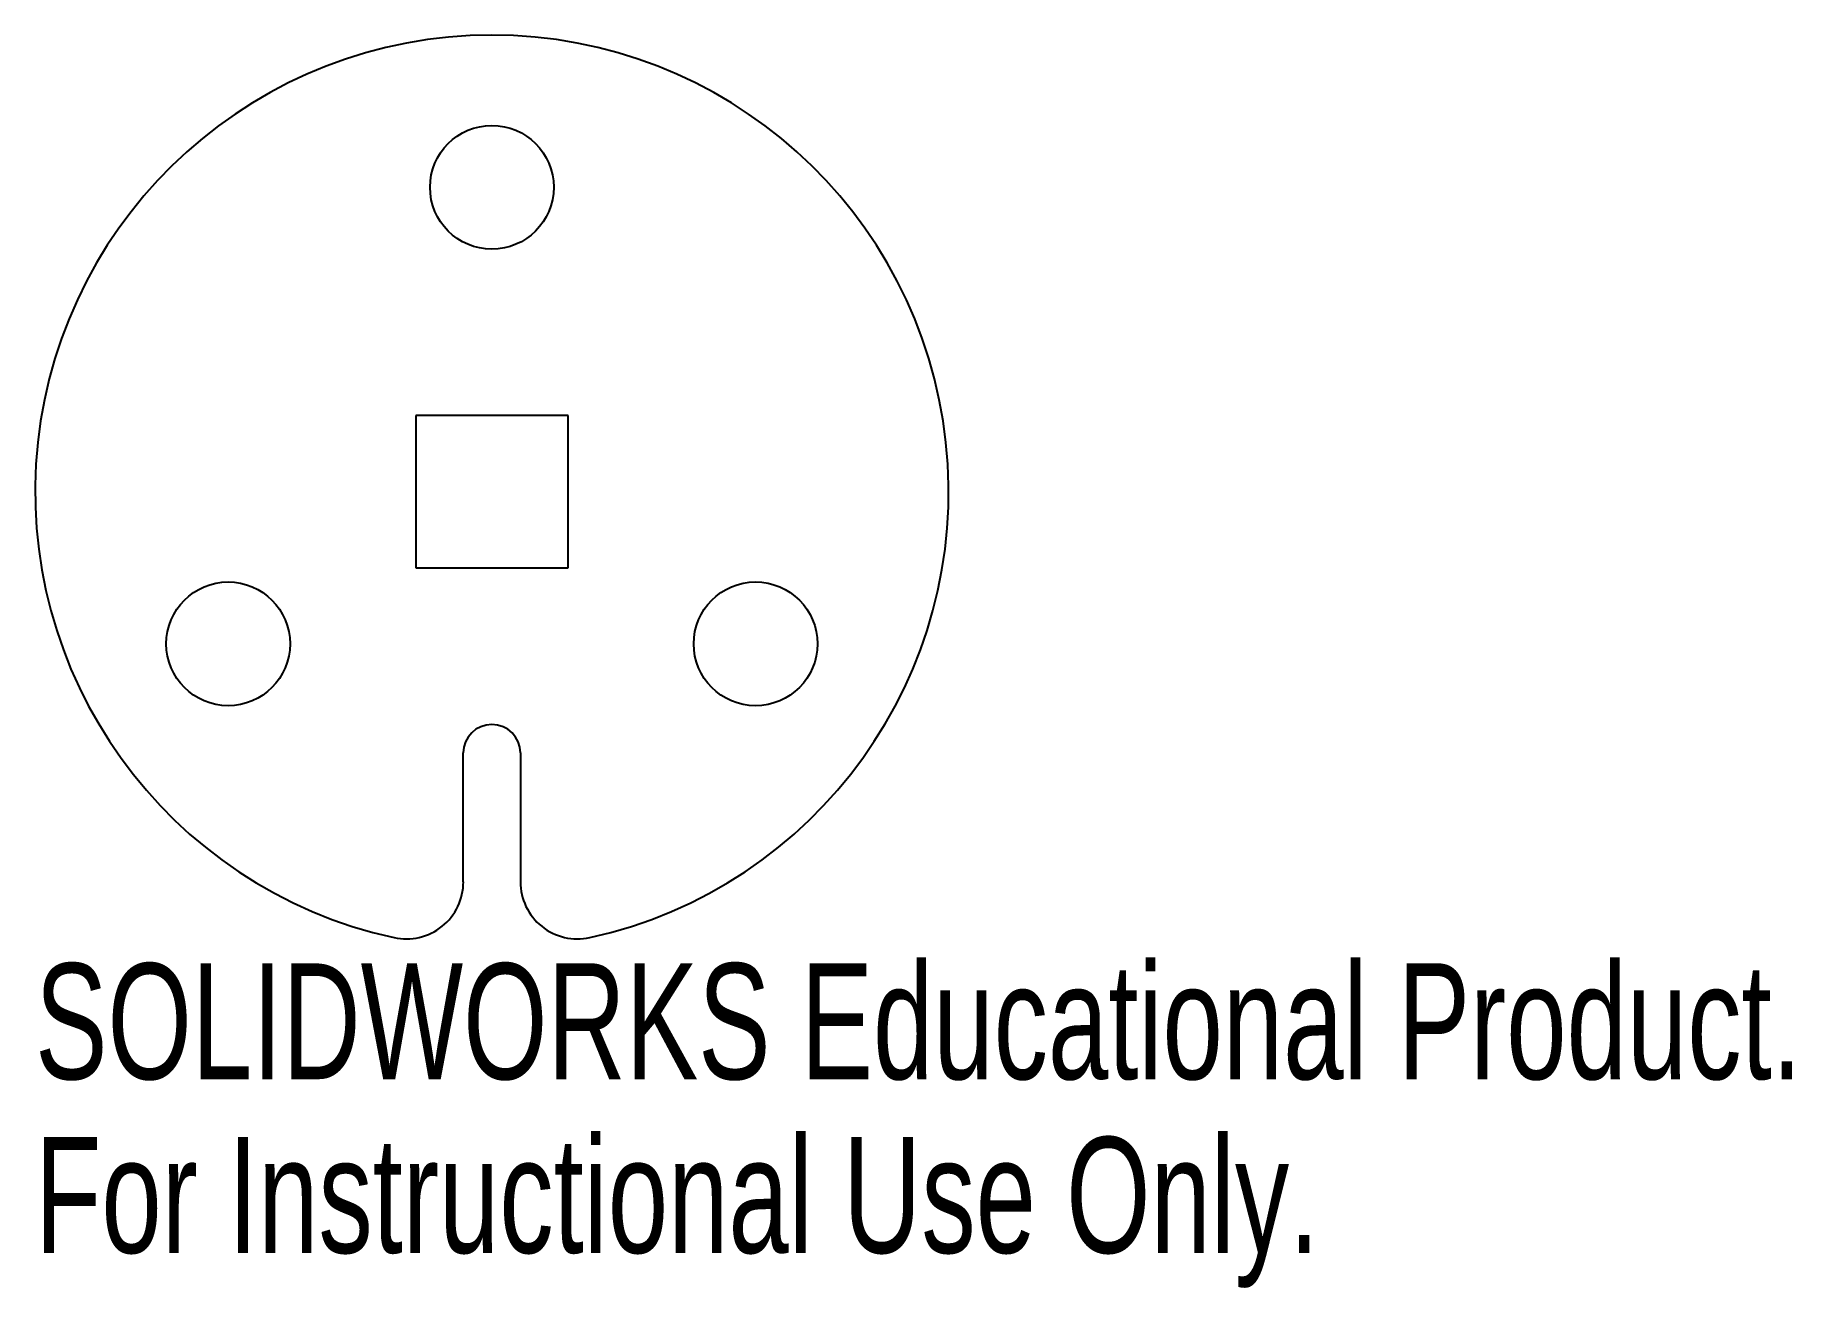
# Model space of a CAD drawing. Header units: inches. Extents: x -0.75 to 2.13, y -1.31 to 0.75.
import ezdxf

# ---------------------------------------------------------------- set-up
doc = ezdxf.new("R2010")
doc.units = ezdxf.units.IN
doc.header["$MEASUREMENT"] = 0
doc.styles.add('SLDTEXTSTYLE0', font='TXT', dxfattribs={"width": 0.7})

msp = doc.modelspace()

# ---------------------------------------------------------------- linework, layer by layer
at = {"color": 7, "linetype": 'Continuous', "lineweight": 25}
for p, q in [((-0.125, 0.125), (-0.125, -0.125)), ((0.125, 0.125), (-0.125, 0.125)), ((0.125, -0.125), (0.125, 0.125)), ((-0.125, -0.125), (0.125, -0.125)), ((-0.0469, -0.641), (-0.0469, -0.4293)), ((0.0469, -0.4293), (0.0469, -0.641))]:
    msp.add_line(p, q, dxfattribs=at)
for centre in [(0, 0.5), (-0.433, -0.25), (0.433, -0.25)]:
    msp.add_circle(centre, 0.1016, dxfattribs=at)
for centre, radius, start, end in [((0, 0), 0.75, 282.3736, 257.6264), ((0, -0.4293), 0.0469, 0, 180), ((-0.1406, -0.641), 0.0938, 257.6264, 0), ((0.1406, -0.641), 0.0938, 180, 282.3736)]:
    msp.add_arc(centre, radius, start, end, dxfattribs=at)

# ---------------------------------------------------------------- texts
at = {"color": 7, "linetype": 'Continuous', "char_height": 0.1903, "attachment_point": 1, "style": 'SLDTEXTSTYLE0'}
for s, insert in [('SOLIDWORKS Educational Product.', (-0.75, -0.7749)), ('For Instructional Use Only.', (-0.75, -1.0603))]:
    msp.add_mtext(s, dxfattribs=dict(at, insert=insert))

doc.saveas('drawing.dxf')
